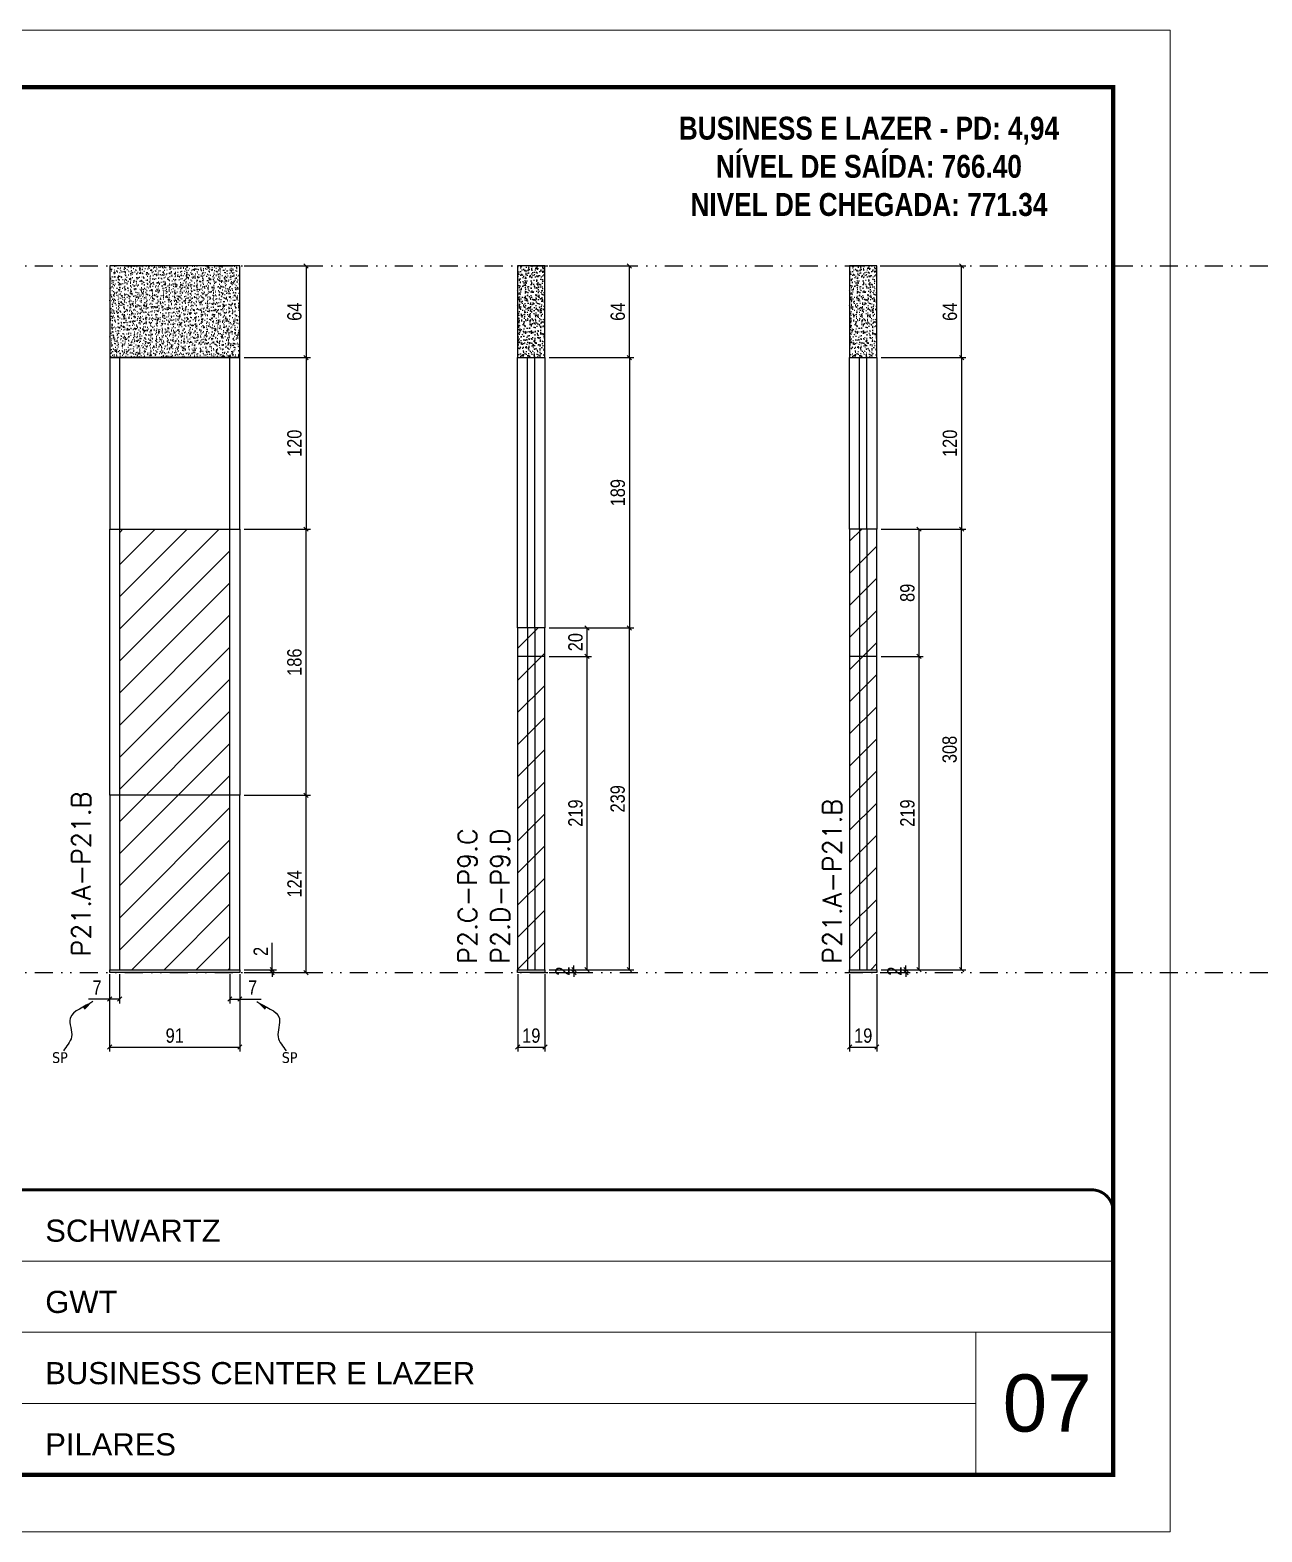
# Model space of a CAD drawing. Extents: x 13379 to 23315, y 867 to 16997.
# Drawn here: x 18258 to 19119, y 14650 to 15700 of the extents above; entities that cross this region are included whole.
import ezdxf

# ---------------------------------------------------------------- set-up
doc = ezdxf.new("R2010")
doc.units = 0
for name, pattern in [('CONTINUO', [0]), ('DASHED', [0.75, 0.5, -0.25]), ('DIVIDE2', [0.625, 0.25, -0.125, 0, -0.125, 0, -0.125]), ('HIDDEN', [0.375, 0.25, -0.125])]:
    doc.linetypes.add(name, pattern=pattern)
for name, color, linetype, lineweight in [('CARIMBO', 255, 'Continuous', 9), ('Folhas', 255, 'Continuous', 9), ('Hachura', 251, 'Continuous', 9), ('SARRAFO DE PRESSAO', 251, 'DASHED', 9), ('Texto Seção', 7, 'Continuous', 15)]:
    doc.layers.add(name, color=color, linetype=linetype, lineweight=lineweight)
for name, color, linetype in [('COTA', 241, 'Continuous'), ('NOMENCLATURA', 7, 'Continuous'), ('Nível', 160, 'Continuous'), ('Painéis', 200, 'Continuous'), ('SARR_2.2x7', 40, 'Continuous'), ('Sarrafo de Pressão', 42, 'HIDDEN'), ('texto', 7, 'Continuous')]:
    doc.layers.add(name, color=color, linetype=linetype)
doc.styles.add('ARIAL', font='arial.ttf')
doc.styles.add('COTA TECNICA', font='techl___.ttf', dxfattribs={"height": 10})
doc.styles.add('COTA TECNICA-50', font='techl___.ttf', dxfattribs={"height": 10})
doc.styles.add('REGUA-120', font='ROMANS.shx', dxfattribs={"height": 15})
doc.styles.add('ROMANC', font='techb___.ttf', dxfattribs={"height": 2.5})
doc.styles.get("Standard").update_dxf_attribs({"font": 'arial.ttf'})
doc.styles.add('Tecnologia', font='')
doc.styles.get('Tecnologia').set_extended_font_data('Forgotten Futurist')
doc.dimstyles.new('COTA PAINEL-50', dxfattribs={"dimtxt": 10, "dimasz": 3, "dimexe": 3, "dimexo": 3, "dimgap": 3, "dimtad": 1, "dimdec": 1, "dimzin": 12, "dimdsep": 46, "dimtxsty": 'COTA TECNICA-50', "dimblk1": 'OBLIQUE', "dimblk2": 'OBLIQUE', "dimsah": 1, "dimcen": 0.9, "dimclrd": 4, "dimclre": 4, "dimclrt": 240, "dimadec": 1, "dimazin": 3, "dimtfac": 1, "dimtdec": 1, "dimtmove": 0, "dimatfit": 3, "dimfxl": 1, "dimtolj": 1, "dimtzin": 12, "dimarcsym": 0})
doc.dimstyles.new('PAINEL', dxfattribs={"dimtxt": 10, "dimasz": 3, "dimexe": 3, "dimexo": 3, "dimgap": 3, "dimtad": 1, "dimdec": 1, "dimzin": 12, "dimdsep": 46, "dimtxsty": 'COTA TECNICA', "dimblk1": 'OBLIQUE', "dimblk2": 'OBLIQUE', "dimsah": 1, "dimcen": 0.9, "dimclrd": 4, "dimclre": 4, "dimclrt": 240, "dimadec": 1, "dimazin": 3, "dimtfac": 1, "dimtdec": 1, "dimtmove": 0, "dimatfit": 3, "dimfxl": 1, "dimtolj": 1, "dimtzin": 12, "dimarcsym": 0})
doc.dimstyles.get("Standard").update_dxf_attribs({"dimtxt": 0.18, "dimasz": 0.18, "dimexe": 0.18, "dimexo": 0.0625, "dimgap": 0.09, "dimtad": 0, "dimtih": 1, "dimtoh": 1, "dimdec": 4, "dimzin": 0, "dimdsep": 46, "dimtxsty": 'Standard', "dimcen": 0.09, "dimadec": 0, "dimazin": 0, "dimtfac": 1, "dimtdec": 4, "dimtofl": 0, "dimtmove": 0, "dimatfit": 3, "dimfxl": 1, "dimtolj": 1, "dimtzin": 0, "dimarcsym": 0})
pattern_1 = [(45, (-114584.697, -18391.685), (-11.2253202, 11.2253202), [])]

# ---------------------------------------------------------------- blocks, each defined once
blk = doc.blocks.new('9999999999')
at = {"color": 30, "linetype": 'CONTINUO'}
for p, q in [((98564.6, 34230.2), (98564.6, 34429.4)), ((98564.6, 34379.6), (99584, 34379.6)), ((98564.6, 34329.8), (99488, 34329.8)), ((99584, 34329.8), (99488, 34329.8)), ((99488, 34329.8), (99488, 34230.2)), ((98564.6, 34280), (99488, 34280))]:
    blk.add_line(p, q, dxfattribs=at)
at = {"color": 30, "linetype": 'CONTINUO', "const_width": 2}
blk.add_lwpolyline([(99584, 34230.2), (99584, 34414.4, 0.414214), (99569, 34429.4), (98229, 34429.4, 0.414214), (98214, 34414.4), (98214, 34245.2, 0.414214), (98229, 34230.2), (99584, 34230.2)], format="xyb", dxfattribs=at)
at = {"layer": 'Folhas'}
blk.add_lwpolyline([(98139, 34190.2), (99624, 34190.2), (99624, 35240.2), (98139, 35240.2)], close=True, dxfattribs=at)
at = {"layer": 'Folhas', "color": 30, "const_width": 3}
blk.add_lwpolyline([(98214, 34230.2), (99584, 34230.2), (99584, 35200.2), (98214, 35200.2)], close=True, dxfattribs=at)
at = {"color": 7, "linetype": 'Continuous', "ltscale": 5, "style": 'ARIAL'}
for s, height, p in [('SCHWARTZ', 15.48, (98837.7, 34393.1)), ('GWT', 15.48, (98837.7, 34343.3)), ('BUSINESS CENTER E LAZER', 15.483, (98837.7, 34293.5)), ('NOVA SISTEMAS CONSTRUTIVOS', 11.059, (98263.2, 34267.2)), ('PILARES', 15.48, (98837.7, 34243.7))]:
    blk.add_text(s, height=height, dxfattribs=at).set_placement(p)
at = {"layer": 'Folhas', "color": 7, "style": 'Tecnologia', "width": 1.5}
for s, p in [('CLIENTE:', (98573.7, 34397.2)), ('OBRA:', (98573.7, 34347.3)), ('PAVIMENTO:', (98573.7, 34297.5)), ('PROJETO:', (98573.7, 34247.7))]:
    blk.add_text(s, height=14, dxfattribs=at).set_placement(p)
blk = doc.blocks.new('_Oblique')
at = {"color": 0, "linetype": 'ByBlock', "lineweight": -2}
blk.add_line((-0.5, -0.5), (0.5, 0.5), dxfattribs=at)
blk = doc.blocks.new('*D68')
at = {"layer": 'COTA', "color": 4, "lineweight": -2, "transparency": 16777216}
for p, q in [((18598.4, 15040), (18598.4, 14985.9)), ((18617.4, 15040), (18617.4, 14985.9)), ((18598.4, 14988.9), (18617.4, 14988.9))]:
    blk.add_line(p, q, dxfattribs=at)
at = {"layer": 'Defpoints', "color": 0, "transparency": 16777216}
for p in [(18598.4, 15043), (18617.4, 15043), (18617.4, 14988.9)]:
    blk.add_point(p, dxfattribs=at)
at = {"layer": 'COTA', "color": 4, "lineweight": -2, "transparency": 16777216, "xscale": 3, "yscale": 3, "zscale": 3, "rotation": 180}
blk.add_blockref('_Oblique', (18598.4, 14988.9), dxfattribs=at)
at = {"layer": 'COTA', "color": 4, "lineweight": -2, "transparency": 16777216, "xscale": 3, "yscale": 3, "zscale": 3}
blk.add_blockref('_Oblique', (18617.4, 14988.9), dxfattribs=at)
at = {"layer": 'COTA', "color": 240, "transparency": 16777216, "insert": (18607.9, 14996.9), "char_height": 10, "attachment_point": 5, "style": 'COTA TECNICA'}
blk.add_mtext('\\A1;19', dxfattribs=at)
blk = doc.blocks.new('*D69')
at = {"layer": 'COTA', "color": 4, "lineweight": -2, "transparency": 16777216}
for p, q in [((18620.4, 15262), (18649.9, 15262)), ((18646.9, 15043), (18646.9, 15262)), ((18620.4, 15043), (18649.9, 15043))]:
    blk.add_line(p, q, dxfattribs=at)
at = {"layer": 'Defpoints', "color": 0, "transparency": 16777216}
for p in [(18617.4, 15262), (18646.9, 15262), (18617.4, 15043)]:
    blk.add_point(p, dxfattribs=at)
at = {"layer": 'COTA', "color": 4, "lineweight": -2, "transparency": 16777216, "xscale": 3, "yscale": 3, "zscale": 3}
for p, rotation in [((18646.9, 15262), 90), ((18646.9, 15043), 270)]:
    blk.add_blockref('_Oblique', p, dxfattribs=dict(at, rotation=rotation))
at = {"layer": 'COTA', "color": 240, "transparency": 16777216, "insert": (18638.8, 15152.5), "char_height": 10, "attachment_point": 5, "rotation": 90, "style": 'COTA TECNICA'}
blk.add_mtext('\\A1;219', dxfattribs=at)
blk = doc.blocks.new('*D70')
at = {"layer": 'COTA', "color": 4, "lineweight": -2, "transparency": 16777216}
for p, q in [((18620.4, 15282), (18649.9, 15282)), ((18646.9, 15262), (18646.9, 15282)), ((18620.4, 15262), (18649.9, 15262))]:
    blk.add_line(p, q, dxfattribs=at)
at = {"layer": 'Defpoints', "color": 0, "transparency": 16777216}
for p in [(18617.4, 15282), (18646.9, 15282), (18617.4, 15262)]:
    blk.add_point(p, dxfattribs=at)
at = {"layer": 'COTA', "color": 4, "lineweight": -2, "transparency": 16777216, "xscale": 3, "yscale": 3, "zscale": 3}
for p, rotation in [((18646.9, 15282), 90), ((18646.9, 15262), 270)]:
    blk.add_blockref('_Oblique', p, dxfattribs=dict(at, rotation=rotation))
at = {"layer": 'COTA', "color": 240, "transparency": 16777216, "insert": (18638.8, 15272), "char_height": 10, "attachment_point": 5, "rotation": 90, "style": 'COTA TECNICA'}
blk.add_mtext('\\A1;20', dxfattribs=at)
blk = doc.blocks.new('*D71')
at = {"layer": 'COTA', "color": 4, "lineweight": -2, "transparency": 16777216}
for p, q in [((18620.4, 15282), (18679.5, 15282)), ((18676.5, 15043), (18676.5, 15282)), ((18620.4, 15043), (18679.5, 15043))]:
    blk.add_line(p, q, dxfattribs=at)
at = {"layer": 'Defpoints', "color": 0, "transparency": 16777216}
for p in [(18617.4, 15282), (18676.5, 15282), (18617.4, 15043)]:
    blk.add_point(p, dxfattribs=at)
at = {"layer": 'COTA', "color": 4, "lineweight": -2, "transparency": 16777216, "xscale": 3, "yscale": 3, "zscale": 3}
for p, rotation in [((18676.5, 15282), 90), ((18676.5, 15043), 270)]:
    blk.add_blockref('_Oblique', p, dxfattribs=dict(at, rotation=rotation))
at = {"layer": 'COTA', "color": 240, "transparency": 16777216, "insert": (18668.3, 15162.5), "char_height": 10, "attachment_point": 5, "rotation": 90, "style": 'COTA TECNICA'}
blk.add_mtext('\\A1;239', dxfattribs=at)
blk = doc.blocks.new('*D72')
at = {"layer": 'COTA', "color": 4, "lineweight": -2, "transparency": 16777216}
for p, q in [((18620.4, 15043), (18640.7, 15043)), ((18620.4, 15041), (18640.7, 15041)), ((18637.7, 15043), (18637.7, 15046)), ((18637.7, 15041), (18637.7, 15043)), ((18637.7, 15041), (18637.7, 15038))]:
    blk.add_line(p, q, dxfattribs=at)
at = {"layer": 'Defpoints', "color": 0, "transparency": 16777216}
for p in [(18617.4, 15043), (18617.4, 15041), (18637.7, 15043)]:
    blk.add_point(p, dxfattribs=at)
at = {"layer": 'COTA', "color": 4, "lineweight": -2, "transparency": 16777216, "xscale": 3, "yscale": 3, "zscale": 3}
for p, rotation in [((18637.7, 15043), 270), ((18637.7, 15041), 90)]:
    blk.add_blockref('_Oblique', p, dxfattribs=dict(at, rotation=rotation))
at = {"layer": 'COTA', "color": 240, "transparency": 16777216, "insert": (18629.7, 15042), "char_height": 10, "attachment_point": 5, "rotation": 90, "style": 'COTA TECNICA-50'}
blk.add_mtext('\\A1;2', dxfattribs=at)
blk = doc.blocks.new('*D73')
at = {"layer": 'COTA', "color": 4, "lineweight": -2, "transparency": 16777216}
for p, q in [((18313.2, 15040), (18313.2, 14985.9)), ((18404.2, 15040), (18404.2, 14985.9)), ((18313.2, 14988.9), (18404.2, 14988.9))]:
    blk.add_line(p, q, dxfattribs=at)
at = {"layer": 'Defpoints', "color": 0, "transparency": 16777216}
for p in [(18313.2, 15043), (18404.2, 15043), (18404.2, 14988.9)]:
    blk.add_point(p, dxfattribs=at)
at = {"layer": 'COTA', "color": 4, "lineweight": -2, "transparency": 16777216, "xscale": 3, "yscale": 3, "zscale": 3, "rotation": 180}
blk.add_blockref('_Oblique', (18313.2, 14988.9), dxfattribs=at)
at = {"layer": 'COTA', "color": 4, "lineweight": -2, "transparency": 16777216, "xscale": 3, "yscale": 3, "zscale": 3}
blk.add_blockref('_Oblique', (18404.2, 14988.9), dxfattribs=at)
at = {"layer": 'COTA', "color": 240, "transparency": 16777216, "insert": (18358.7, 14996.9), "char_height": 10, "attachment_point": 5, "style": 'COTA TECNICA'}
blk.add_mtext('\\A1;91', dxfattribs=at)
blk = doc.blocks.new('*D74')
at = {"layer": 'COTA', "color": 4, "lineweight": -2, "transparency": 16777216}
for p, q in [((18407.2, 15165), (18453.5, 15165)), ((18450.5, 15041), (18450.5, 15165)), ((18407.2, 15041), (18453.5, 15041))]:
    blk.add_line(p, q, dxfattribs=at)
at = {"layer": 'Defpoints', "color": 0, "transparency": 16777216}
for p in [(18404.2, 15165), (18450.5, 15165), (18404.2, 15041)]:
    blk.add_point(p, dxfattribs=at)
at = {"layer": 'COTA', "color": 4, "lineweight": -2, "transparency": 16777216, "xscale": 3, "yscale": 3, "zscale": 3}
for p, rotation in [((18450.5, 15165), 90), ((18450.5, 15041), 270)]:
    blk.add_blockref('_Oblique', p, dxfattribs=dict(at, rotation=rotation))
at = {"layer": 'COTA', "color": 240, "transparency": 16777216, "insert": (18442.4, 15103), "char_height": 10, "attachment_point": 5, "rotation": 90, "style": 'COTA TECNICA-50'}
blk.add_mtext('\\A1;124', dxfattribs=at)
blk = doc.blocks.new('*D75')
at = {"layer": 'COTA', "color": 4, "lineweight": -2, "transparency": 16777216}
for p, q in [((18426.8, 15043), (18426.8, 15061.8)), ((18407.2, 15043), (18429.8, 15043)), ((18407.2, 15041), (18429.8, 15041)), ((18426.8, 15041), (18426.8, 15043)), ((18426.8, 15041), (18426.8, 15038))]:
    blk.add_line(p, q, dxfattribs=at)
at = {"layer": 'Defpoints', "color": 0, "transparency": 16777216}
for p in [(18404.2, 15043), (18404.2, 15041), (18426.8, 15041)]:
    blk.add_point(p, dxfattribs=at)
at = {"layer": 'COTA', "color": 4, "lineweight": -2, "transparency": 16777216, "xscale": 3, "yscale": 3, "zscale": 3}
for p, rotation in [((18426.8, 15043), 270), ((18426.8, 15041), 90)]:
    blk.add_blockref('_Oblique', p, dxfattribs=dict(at, rotation=rotation))
at = {"layer": 'COTA', "color": 240, "transparency": 16777216, "insert": (18418.8, 15055.8), "char_height": 10, "attachment_point": 5, "rotation": 90, "style": 'COTA TECNICA-50'}
blk.add_mtext('\\A1;2', dxfattribs=at)
blk = doc.blocks.new('*D127')
at = {"layer": 'COTA', "color": 4, "linetype": 'ByBlock', "lineweight": -2, "transparency": 16777216}
for p, q in [((18407.2, 15351), (18453.5, 15351)), ((18450.5, 15165), (18450.5, 15351)), ((18407.2, 15165), (18453.5, 15165))]:
    blk.add_line(p, q, dxfattribs=at)
at = {"layer": 'Defpoints', "color": 0, "linetype": 'ByBlock', "transparency": 16777216}
for p in [(18404.2, 15351), (18450.5, 15351), (18404.2, 15165)]:
    blk.add_point(p, dxfattribs=at)
at = {"layer": 'COTA', "color": 4, "linetype": 'ByBlock', "lineweight": -2, "transparency": 16777216, "xscale": 3, "yscale": 3, "zscale": 3}
for p, rotation in [((18450.5, 15351), 90), ((18450.5, 15165), 270)]:
    blk.add_blockref('_Oblique', p, dxfattribs=dict(at, rotation=rotation))
at = {"layer": 'COTA', "color": 240, "linetype": 'ByBlock', "transparency": 16777216, "insert": (18442.4, 15258), "char_height": 10, "attachment_point": 5, "rotation": 90, "style": 'COTA TECNICA'}
blk.add_mtext('\\A1;186', dxfattribs=at)
blk = doc.blocks.new('*D76')
at = {"layer": 'COTA', "color": 4, "lineweight": -2, "transparency": 16777216}
for p, q in [((18313.2, 15038), (18313.2, 15019.5)), ((18320.2, 15040), (18320.2, 15019.5)), ((18313.2, 15022.5), (18298.5, 15022.5)), ((18320.2, 15022.5), (18313.2, 15022.5))]:
    blk.add_line(p, q, dxfattribs=at)
at = {"layer": 'Defpoints', "color": 0, "transparency": 16777216}
for p in [(18313.2, 15041), (18320.2, 15043), (18313.2, 15022.5)]:
    blk.add_point(p, dxfattribs=at)
at = {"layer": 'COTA', "color": 4, "lineweight": -2, "transparency": 16777216, "xscale": 3, "yscale": 3, "zscale": 3, "rotation": 180}
blk.add_blockref('_Oblique', (18313.2, 15022.5), dxfattribs=at)
at = {"layer": 'COTA', "color": 4, "lineweight": -2, "transparency": 16777216, "xscale": 3, "yscale": 3, "zscale": 3}
blk.add_blockref('_Oblique', (18320.2, 15022.5), dxfattribs=at)
at = {"layer": 'COTA', "color": 240, "transparency": 16777216, "insert": (18304.4, 15030.6), "char_height": 10, "attachment_point": 5, "style": 'COTA TECNICA-50'}
blk.add_mtext('\\A1;7', dxfattribs=at)
blk = doc.blocks.new('*D77')
at = {"layer": 'COTA', "color": 4, "lineweight": -2, "transparency": 16777216}
for p, q in [((18397.2, 15040), (18397.2, 15019.5)), ((18404.2, 15038), (18404.2, 15019.5)), ((18397.2, 15022.5), (18404.2, 15022.5)), ((18404.2, 15022.5), (18419, 15022.5))]:
    blk.add_line(p, q, dxfattribs=at)
at = {"layer": 'Defpoints', "color": 0, "transparency": 16777216}
for p in [(18397.2, 15043), (18404.2, 15041), (18404.2, 15022.5)]:
    blk.add_point(p, dxfattribs=at)
at = {"layer": 'COTA', "color": 4, "lineweight": -2, "transparency": 16777216, "xscale": 3, "yscale": 3, "zscale": 3, "rotation": 180}
blk.add_blockref('_Oblique', (18397.2, 15022.5), dxfattribs=at)
at = {"layer": 'COTA', "color": 4, "lineweight": -2, "transparency": 16777216, "xscale": 3, "yscale": 3, "zscale": 3}
blk.add_blockref('_Oblique', (18404.2, 15022.5), dxfattribs=at)
at = {"layer": 'COTA', "color": 240, "transparency": 16777216, "insert": (18413.1, 15030.6), "char_height": 10, "attachment_point": 5, "style": 'COTA TECNICA-50'}
blk.add_mtext('\\A1;7', dxfattribs=at)
blk = doc.blocks.new('*D78')
at = {"layer": 'COTA', "color": 4, "lineweight": -2, "transparency": 16777216}
for p, q in [((18852.4, 15535), (18911.6, 15535)), ((18908.6, 15471), (18908.6, 15535)), ((18852.4, 15471), (18911.6, 15471))]:
    blk.add_line(p, q, dxfattribs=at)
at = {"layer": 'Defpoints', "color": 0, "transparency": 16777216}
for p in [(18849.4, 15535), (18908.6, 15535), (18849.4, 15471)]:
    blk.add_point(p, dxfattribs=at)
at = {"layer": 'COTA', "color": 4, "lineweight": -2, "transparency": 16777216, "xscale": 3, "yscale": 3, "zscale": 3}
for p, rotation in [((18908.6, 15535), 90), ((18908.6, 15471), 270)]:
    blk.add_blockref('_Oblique', p, dxfattribs=dict(at, rotation=rotation))
at = {"layer": 'COTA', "color": 240, "transparency": 16777216, "insert": (18900.5, 15503), "char_height": 10, "attachment_point": 5, "rotation": 90, "style": 'COTA TECNICA'}
blk.add_mtext('\\A1;64', dxfattribs=at)
blk = doc.blocks.new('*D79')
at = {"layer": 'COTA', "color": 4, "lineweight": -2, "transparency": 16777216}
for p, q in [((18830.4, 15040), (18830.4, 14985.9)), ((18849.4, 15040), (18849.4, 14985.9)), ((18830.4, 14988.9), (18849.4, 14988.9))]:
    blk.add_line(p, q, dxfattribs=at)
at = {"layer": 'Defpoints', "color": 0, "transparency": 16777216}
for p in [(18830.4, 15043), (18849.4, 15043), (18849.4, 14988.9)]:
    blk.add_point(p, dxfattribs=at)
at = {"layer": 'COTA', "color": 4, "lineweight": -2, "transparency": 16777216, "xscale": 3, "yscale": 3, "zscale": 3, "rotation": 180}
blk.add_blockref('_Oblique', (18830.4, 14988.9), dxfattribs=at)
at = {"layer": 'COTA', "color": 4, "lineweight": -2, "transparency": 16777216, "xscale": 3, "yscale": 3, "zscale": 3}
blk.add_blockref('_Oblique', (18849.4, 14988.9), dxfattribs=at)
at = {"layer": 'COTA', "color": 240, "transparency": 16777216, "insert": (18839.9, 14996.9), "char_height": 10, "attachment_point": 5, "style": 'COTA TECNICA'}
blk.add_mtext('\\A1;19', dxfattribs=at)
blk = doc.blocks.new('*D80')
at = {"layer": 'COTA', "color": 4, "lineweight": -2, "transparency": 16777216}
for p, q in [((18852.4, 15262), (18881.9, 15262)), ((18878.9, 15043), (18878.9, 15262)), ((18852.4, 15043), (18881.9, 15043))]:
    blk.add_line(p, q, dxfattribs=at)
at = {"layer": 'Defpoints', "color": 0, "transparency": 16777216}
for p in [(18849.4, 15262), (18878.9, 15262), (18849.4, 15043)]:
    blk.add_point(p, dxfattribs=at)
at = {"layer": 'COTA', "color": 4, "lineweight": -2, "transparency": 16777216, "xscale": 3, "yscale": 3, "zscale": 3}
for p, rotation in [((18878.9, 15262), 90), ((18878.9, 15043), 270)]:
    blk.add_blockref('_Oblique', p, dxfattribs=dict(at, rotation=rotation))
at = {"layer": 'COTA', "color": 240, "transparency": 16777216, "insert": (18870.8, 15152.5), "char_height": 10, "attachment_point": 5, "rotation": 90, "style": 'COTA TECNICA'}
blk.add_mtext('\\A1;219', dxfattribs=at)
blk = doc.blocks.new('*D81')
at = {"layer": 'COTA', "color": 4, "lineweight": -2, "transparency": 16777216}
for p, q in [((18852.4, 15351), (18881.9, 15351)), ((18878.9, 15262), (18878.9, 15351)), ((18852.4, 15262), (18881.9, 15262))]:
    blk.add_line(p, q, dxfattribs=at)
at = {"layer": 'Defpoints', "color": 0, "transparency": 16777216}
for p in [(18849.4, 15351), (18878.9, 15351), (18849.4, 15262)]:
    blk.add_point(p, dxfattribs=at)
at = {"layer": 'COTA', "color": 4, "lineweight": -2, "transparency": 16777216, "xscale": 3, "yscale": 3, "zscale": 3}
for p, rotation in [((18878.9, 15351), 90), ((18878.9, 15262), 270)]:
    blk.add_blockref('_Oblique', p, dxfattribs=dict(at, rotation=rotation))
at = {"layer": 'COTA', "color": 240, "transparency": 16777216, "insert": (18870.8, 15306.5), "char_height": 10, "attachment_point": 5, "rotation": 90, "style": 'COTA TECNICA'}
blk.add_mtext('\\A1;89', dxfattribs=at)
blk = doc.blocks.new('*D82')
at = {"layer": 'COTA', "color": 4, "lineweight": -2, "transparency": 16777216}
for p, q in [((18852.4, 15351), (18911.6, 15351)), ((18908.6, 15043), (18908.6, 15351)), ((18852.4, 15043), (18911.6, 15043))]:
    blk.add_line(p, q, dxfattribs=at)
at = {"layer": 'Defpoints', "color": 0, "transparency": 16777216}
for p in [(18849.4, 15351), (18908.6, 15351), (18849.4, 15043)]:
    blk.add_point(p, dxfattribs=at)
at = {"layer": 'COTA', "color": 4, "lineweight": -2, "transparency": 16777216, "xscale": 3, "yscale": 3, "zscale": 3}
for p, rotation in [((18908.6, 15351), 90), ((18908.6, 15043), 270)]:
    blk.add_blockref('_Oblique', p, dxfattribs=dict(at, rotation=rotation))
at = {"layer": 'COTA', "color": 240, "transparency": 16777216, "insert": (18900.3, 15197), "char_height": 10, "attachment_point": 5, "rotation": 90, "style": 'COTA TECNICA'}
blk.add_mtext('\\A1;308', dxfattribs=at)
blk = doc.blocks.new('*D83')
at = {"layer": 'COTA', "color": 4, "lineweight": -2, "transparency": 16777216}
for p, q in [((18852.4, 15043), (18872.7, 15043)), ((18852.4, 15041), (18872.7, 15041)), ((18869.7, 15043), (18869.7, 15046)), ((18869.7, 15041), (18869.7, 15043)), ((18869.7, 15041), (18869.7, 15038))]:
    blk.add_line(p, q, dxfattribs=at)
at = {"layer": 'Defpoints', "color": 0, "transparency": 16777216}
for p in [(18849.4, 15043), (18849.4, 15041), (18869.7, 15043)]:
    blk.add_point(p, dxfattribs=at)
at = {"layer": 'COTA', "color": 4, "lineweight": -2, "transparency": 16777216, "xscale": 3, "yscale": 3, "zscale": 3}
for p, rotation in [((18869.7, 15043), 270), ((18869.7, 15041), 90)]:
    blk.add_blockref('_Oblique', p, dxfattribs=dict(at, rotation=rotation))
at = {"layer": 'COTA', "color": 240, "transparency": 16777216, "insert": (18861.7, 15042), "char_height": 10, "attachment_point": 5, "rotation": 90, "style": 'COTA TECNICA-50'}
blk.add_mtext('\\A1;2', dxfattribs=at)
blk = doc.blocks.new('*D128')
at = {"layer": 'COTA', "color": 4, "linetype": 'ByBlock', "lineweight": -2, "transparency": 16777216}
for p, q in [((18407.2, 15471), (18453.5, 15471)), ((18450.5, 15471), (18450.5, 15351)), ((18407.2, 15351), (18453.5, 15351))]:
    blk.add_line(p, q, dxfattribs=at)
at = {"layer": 'Defpoints', "color": 0, "linetype": 'ByBlock', "transparency": 16777216}
for p in [(18404.2, 15471), (18404.2, 15351), (18450.5, 15351)]:
    blk.add_point(p, dxfattribs=at)
at = {"layer": 'COTA', "color": 4, "linetype": 'ByBlock', "lineweight": -2, "transparency": 16777216, "xscale": 3, "yscale": 3, "zscale": 3}
for p, rotation in [((18450.5, 15471), 90), ((18450.5, 15351), 270)]:
    blk.add_blockref('_Oblique', p, dxfattribs=dict(at, rotation=rotation))
at = {"layer": 'COTA', "color": 240, "linetype": 'ByBlock', "transparency": 16777216, "insert": (18442.4, 15411), "char_height": 10, "attachment_point": 5, "rotation": 90, "style": 'COTA TECNICA'}
blk.add_mtext('\\A1;120', dxfattribs=at)
blk = doc.blocks.new('*D129')
at = {"layer": 'COTA', "color": 4, "linetype": 'ByBlock', "lineweight": -2, "transparency": 16777216}
for p, q in [((18407.2, 15535), (18453.5, 15535)), ((18450.5, 15535), (18450.5, 15471)), ((18407.2, 15471), (18453.5, 15471))]:
    blk.add_line(p, q, dxfattribs=at)
at = {"layer": 'Defpoints', "color": 0, "linetype": 'ByBlock', "transparency": 16777216}
for p in [(18404.2, 15535), (18404.2, 15471), (18450.5, 15471)]:
    blk.add_point(p, dxfattribs=at)
at = {"layer": 'COTA', "color": 4, "linetype": 'ByBlock', "lineweight": -2, "transparency": 16777216, "xscale": 3, "yscale": 3, "zscale": 3}
for p, rotation in [((18450.5, 15535), 90), ((18450.5, 15471), 270)]:
    blk.add_blockref('_Oblique', p, dxfattribs=dict(at, rotation=rotation))
at = {"layer": 'COTA', "color": 240, "linetype": 'ByBlock', "transparency": 16777216, "insert": (18442.4, 15503), "char_height": 10, "attachment_point": 5, "rotation": 90, "style": 'COTA TECNICA'}
blk.add_mtext('\\A1;64', dxfattribs=at)
blk = doc.blocks.new('*D130')
at = {"layer": 'COTA', "color": 4, "linetype": 'ByBlock', "lineweight": -2, "transparency": 16777216}
for p, q in [((18852.4, 15471), (18911.6, 15471)), ((18908.6, 15471), (18908.6, 15351)), ((18852.4, 15351), (18911.6, 15351))]:
    blk.add_line(p, q, dxfattribs=at)
at = {"layer": 'Defpoints', "color": 0, "linetype": 'ByBlock', "transparency": 16777216}
for p in [(18849.4, 15471), (18849.4, 15351), (18908.6, 15351)]:
    blk.add_point(p, dxfattribs=at)
at = {"layer": 'COTA', "color": 4, "linetype": 'ByBlock', "lineweight": -2, "transparency": 16777216, "xscale": 3, "yscale": 3, "zscale": 3}
for p, rotation in [((18908.6, 15471), 90), ((18908.6, 15351), 270)]:
    blk.add_blockref('_Oblique', p, dxfattribs=dict(at, rotation=rotation))
at = {"layer": 'COTA', "color": 240, "linetype": 'ByBlock', "transparency": 16777216, "insert": (18900.5, 15411), "char_height": 10, "attachment_point": 5, "rotation": 90, "style": 'COTA TECNICA'}
blk.add_mtext('\\A1;120', dxfattribs=at)
blk = doc.blocks.new('*D85')
at = {"layer": 'COTA', "color": 4, "lineweight": -2, "transparency": 16777216}
for p, q in [((18620.4, 15535), (18679.5, 15535)), ((18676.5, 15471), (18676.5, 15535)), ((18620.4, 15471), (18679.5, 15471))]:
    blk.add_line(p, q, dxfattribs=at)
at = {"layer": 'Defpoints', "color": 0, "transparency": 16777216}
for p in [(18617.4, 15535), (18676.5, 15535), (18617.4, 15471)]:
    blk.add_point(p, dxfattribs=at)
at = {"layer": 'COTA', "color": 4, "lineweight": -2, "transparency": 16777216, "xscale": 3, "yscale": 3, "zscale": 3}
for p, rotation in [((18676.5, 15535), 90), ((18676.5, 15471), 270)]:
    blk.add_blockref('_Oblique', p, dxfattribs=dict(at, rotation=rotation))
at = {"layer": 'COTA', "color": 240, "transparency": 16777216, "insert": (18668.4, 15503), "char_height": 10, "attachment_point": 5, "rotation": 90, "style": 'COTA TECNICA'}
blk.add_mtext('\\A1;64', dxfattribs=at)
blk = doc.blocks.new('*D132')
at = {"layer": 'COTA', "color": 4, "linetype": 'ByBlock', "lineweight": -2, "transparency": 16777216}
for p, q in [((18620.4, 15471), (18679.5, 15471)), ((18676.5, 15471), (18676.5, 15282)), ((18620.4, 15282), (18679.5, 15282))]:
    blk.add_line(p, q, dxfattribs=at)
at = {"layer": 'Defpoints', "color": 0, "linetype": 'ByBlock', "transparency": 16777216}
for p in [(18617.4, 15471), (18617.4, 15282), (18676.5, 15282)]:
    blk.add_point(p, dxfattribs=at)
at = {"layer": 'COTA', "color": 4, "linetype": 'ByBlock', "lineweight": -2, "transparency": 16777216, "xscale": 3, "yscale": 3, "zscale": 3}
for p, rotation in [((18676.5, 15471), 90), ((18676.5, 15282), 270)]:
    blk.add_blockref('_Oblique', p, dxfattribs=dict(at, rotation=rotation))
at = {"layer": 'COTA', "color": 240, "linetype": 'ByBlock', "transparency": 16777216, "insert": (18668.4, 15376.5), "char_height": 10, "attachment_point": 5, "rotation": 90, "style": 'COTA TECNICA'}
blk.add_mtext('\\A1;189', dxfattribs=at)

msp = doc.modelspace()

# ---------------------------------------------------------------- hatches: boundary and pattern name
at = {"layer": 'COTA', "linetype": 'ByBlock'}
h = msp.add_hatch(dxfattribs=at)
h.set_pattern_fill('AR-CONC', color=256, scale=0.03)
h.set_pattern_definition([(50, (-114829.057, -18288.6855), (5.46554007, -0.47817257), [0.5715, -6.2865]), (355, (-114829.057, -18288.6855), (-1.05730264, 5.73170536), [0.4572, -5.02921753]), (100.4514447, (-114828.6016, -18288.7253), (4.40823741, 5.25353256), [0.48570026, -5.34270734]), (46.1842, (-114829.057, -18287.1615), (8.13237123, -1.26126984), [0.85725, -9.42975]), (96.6355576, (-114828.379, -18287.2666), (7.122124, 7.42278374), [0.7285507, -8.01406824]), (351.184151, (-114829.057, -18287.1615), (7.122124, 7.42278374), [0.685799, -7.54379196]), (21, (-114828.295, -18287.5425), (4.54843174, -3.06795595), [0.5715, -6.2865]), (326, (-114828.295, -18287.5425), (1.85406085, 5.52563898), [0.4572, -5.0292]), (71.451445, (-114827.916, -18287.798), (6.40249258, 2.45768307), [0.48570026, -5.34269813]), (37.5, (-114829.057, -18288.6855), (0.092658098, 2.536651166), [0, -4.96824, 0, -5.1054, 0, -5.04825]), (7.5, (-114829.057, -18288.6855), (2.004589875, 3.005417245), [0, -2.91084, 0, -4.85394, 0, -1.92405]), (327.5, (-114830.7563, -18288.6855), (4.067717855, -0.17186232), [0, -1.905, 0, -5.9436, 0, -7.8867]), (317.5, (-114831.5183, -18288.6855), (4.44387544, 0.76279473), [0, -2.4765, 0, -3.94716, 0, -5.6007])])
h.paths.add_polyline_path([(18404.24, 15535.03), (18313.24, 15535.03), (18313.24, 15471.03), (18404.24, 15471.03)])
h = msp.add_hatch(dxfattribs=at)
h.set_pattern_fill('AR-CONC', color=256, scale=0.03)
h.set_pattern_definition([(50, (-114597.769, -18241.6855), (5.46554007, -0.47817257), [0.5715, -6.2865]), (355, (-114597.769, -18241.6855), (-1.05730264, 5.73170536), [0.4572, -5.02921753]), (100.4514447, (-114597.3134, -18241.7253), (4.40823741, 5.25353256), [0.48570026, -5.34270734]), (46.1842, (-114597.769, -18240.1615), (8.13237123, -1.26126984), [0.85725, -9.42975]), (96.6355576, (-114597.091, -18240.2666), (7.122124, 7.42278374), [0.7285507, -8.01406824]), (351.184151, (-114597.769, -18240.1615), (7.122124, 7.42278374), [0.685799, -7.54379196]), (21, (-114597.007, -18240.5425), (4.54843174, -3.06795595), [0.5715, -6.2865]), (326, (-114597.007, -18240.5425), (1.85406085, 5.52563898), [0.4572, -5.0292]), (71.451445, (-114596.628, -18240.798), (6.40249258, 2.45768307), [0.48570026, -5.34269813]), (37.5, (-114597.769, -18241.6855), (0.092658098, 2.536651166), [0, -4.96824, 0, -5.1054, 0, -5.04825]), (7.5, (-114597.769, -18241.6855), (2.004589875, 3.005417245), [0, -2.91084, 0, -4.85394, 0, -1.92405]), (327.5, (-114599.4682, -18241.6855), (4.067717855, -0.17186232), [0, -1.905, 0, -5.9436, 0, -7.8867]), (317.5, (-114600.23, -18241.6855), (4.44387544, 0.76279473), [0, -2.4765, 0, -3.94716, 0, -5.6007])])
h.paths.add_polyline_path([(18617.36, 15535.03), (18598.36, 15535.03), (18598.36, 15471.03), (18617.36, 15471.03)])
h = msp.add_hatch(dxfattribs=at)
h.set_pattern_fill('AR-CONC', color=256, scale=0.03)
h.set_pattern_definition([(50, (-114365.7326, -18241.6855), (5.46554007, -0.47817257), [0.5715, -6.2865]), (355, (-114365.7326, -18241.6855), (-1.05730264, 5.73170536), [0.4572, -5.02921753]), (100.4514447, (-114365.277, -18241.7253), (4.40823741, 5.25353256), [0.48570026, -5.34270734]), (46.1842, (-114365.7326, -18240.1615), (8.13237123, -1.26126984), [0.85725, -9.42975]), (96.6355576, (-114365.055, -18240.2666), (7.122124, 7.42278374), [0.7285507, -8.01406824]), (351.184151, (-114365.7326, -18240.1615), (7.122124, 7.42278374), [0.685799, -7.54379196]), (21, (-114364.9706, -18240.5425), (4.54843174, -3.06795595), [0.5715, -6.2865]), (326, (-114364.9706, -18240.5425), (1.85406085, 5.52563898), [0.4572, -5.0292]), (71.451445, (-114364.5915, -18240.798), (6.40249258, 2.45768307), [0.48570026, -5.34269813]), (37.5, (-114365.7326, -18241.6855), (0.092658098, 2.536651166), [0, -4.96824, 0, -5.1054, 0, -5.04825]), (7.5, (-114365.7326, -18241.6855), (2.004589875, 3.005417245), [0, -2.91084, 0, -4.85394, 0, -1.92405]), (327.5, (-114367.4318, -18241.6855), (4.067717855, -0.17186232), [0, -1.905, 0, -5.9436, 0, -7.8867]), (317.5, (-114368.1938, -18241.6855), (4.44387544, 0.76279473), [0, -2.4765, 0, -3.94716, 0, -5.6007])])
h.paths.add_polyline_path([(18849.39, 15535.03), (18830.39, 15535.03), (18830.39, 15471.03), (18849.39, 15471.03)])
at = {"layer": 'Hachura', "linetype": 'ByBlock'}
h = msp.add_hatch(dxfattribs=at)
h.set_pattern_fill('ANSI31', color=256, scale=5)
h.set_pattern_definition(pattern_1)
h.paths.add_polyline_path([(18397.24, 15351.03), (18320.24, 15351.03), (18320.24, 15165.03), (18397.24, 15165.03)])
h.paths.add_polyline_path([(18320.24, 15043.03), (18397.24, 15043.03), (18397.24, 15165.03), (18320.24, 15165.03)])
h = msp.add_hatch(dxfattribs=at)
h.set_pattern_fill('ANSI31', color=256, scale=5)
h.set_pattern_definition(pattern_1)
h.paths.add_polyline_path([(18849.39, 15351.03), (18842.39, 15351.03), (18842.39, 15262.03), (18849.39, 15262.03)])
h.paths.add_polyline_path([(18849.39, 15262.03), (18842.39, 15262.03), (18842.39, 15043.03), (18849.39, 15043.03)])
h.paths.add_polyline_path([(18842.39, 15262.03), (18837.39, 15262.03), (18837.39, 15043.03), (18842.39, 15043.03)])
h.paths.add_polyline_path([(18842.39, 15351.03), (18837.39, 15351.03), (18837.39, 15262.03), (18842.39, 15262.03)])
h.paths.add_polyline_path([(18837.39, 15351.03), (18830.39, 15351.03), (18830.39, 15262.03), (18837.39, 15262.03)])
h.paths.add_polyline_path([(18837.39, 15262.03), (18830.39, 15262.03), (18830.39, 15043.03), (18837.39, 15043.03)])
h = msp.add_hatch(dxfattribs=at)
h.set_pattern_fill('ANSI31', color=256, scale=5)
h.set_pattern_definition(pattern_1)
h.paths.add_polyline_path([(18605.36, 15262.03), (18598.36, 15262.03), (18598.36, 15043.03), (18605.36, 15043.03)])
h.paths.add_polyline_path([(18605.36, 15282.03), (18598.36, 15282.03), (18598.36, 15262.03), (18605.36, 15262.03)])
h.paths.add_polyline_path([(18610.36, 15282.03), (18605.36, 15282.03), (18605.36, 15262.03), (18610.36, 15262.03)])
h.paths.add_polyline_path([(18610.36, 15262.03), (18605.36, 15262.03), (18605.36, 15043.03), (18610.36, 15043.03)])
h.paths.add_polyline_path([(18617.36, 15262.03), (18610.36, 15262.03), (18610.36, 15043.03), (18617.36, 15043.03)])
h.paths.add_polyline_path([(18617.36, 15282.03), (18610.36, 15282.03), (18610.36, 15262.03), (18617.36, 15262.03)])

# ---------------------------------------------------------------- linework, layer by layer
at = {"layer": 'COTA', "linetype": 'ByBlock'}
for points in [[(18313.24, 15471.03), (18404.24, 15471.03), (18404.24, 15535.03), (18313.24, 15535.03)], [(18598.36, 15471.03), (18617.36, 15471.03), (18617.36, 15535.03), (18598.36, 15535.03)], [(18830.39, 15471.03), (18849.39, 15471.03), (18849.39, 15535.03), (18830.39, 15535.03)]]:
    msp.add_lwpolyline(points, close=True, dxfattribs=at)
at = {"layer": 'Nível', "color": 4, "linetype": 'DIVIDE2', "ltscale": 50}
for p, q in [((16059.5, 15535.03), (21112.79, 15535.03)), ((16059.5, 15041.03), (21112.79, 15041.03))]:
    msp.add_line(p, q, dxfattribs=at)
at = {"layer": 'Painéis'}
for p, q in [((18617.36, 15262.03), (18598.36, 15262.03)), ((18849.39, 15262.03), (18830.39, 15262.03))]:
    msp.add_line(p, q, dxfattribs=at)
for points in [[(18313.24, 15351.03), (18404.24, 15351.03), (18404.24, 15471.03), (18313.24, 15471.03)], [(18598.36, 15471.03), (18617.36, 15471.03), (18617.36, 15282.03), (18598.36, 15282.03)], [(18830.39, 15471.03), (18849.39, 15471.03), (18849.39, 15351.03), (18830.39, 15351.03)], [(18313.24, 15351.03), (18404.24, 15351.03), (18404.24, 15165.03), (18313.24, 15165.03)], [(18830.39, 15043.03), (18849.39, 15043.03), (18849.39, 15351.03), (18830.39, 15351.03)], [(18598.36, 15043.03), (18617.36, 15043.03), (18617.36, 15282.03), (18598.36, 15282.03)], [(18313.24, 15043.03), (18404.24, 15043.03), (18404.24, 15165.03), (18313.24, 15165.03)], [(18313.24, 15043.03), (18404.24, 15043.03), (18404.24, 15041.03), (18313.24, 15041.03)], [(18598.36, 15043.03), (18617.36, 15043.03), (18617.36, 15041.03), (18598.36, 15041.03)], [(18830.39, 15043.03), (18849.39, 15043.03), (18849.39, 15041.03), (18830.39, 15041.03)]]:
    msp.add_lwpolyline(points, close=True, dxfattribs=at)
at = {"layer": 'SARR_2.2x7'}
for p, q in [((18605.36, 15282.03), (18605.36, 15471.03)), ((18610.36, 15282.03), (18610.36, 15471.03)), ((18837.39, 15351.03), (18837.39, 15471.03)), ((18842.39, 15351.03), (18842.39, 15471.03)), ((18837.39, 15351.03), (18837.39, 15043.03)), ((18842.39, 15351.03), (18842.39, 15043.03)), ((18605.36, 15282.03), (18605.36, 15043.03)), ((18610.36, 15282.03), (18610.36, 15043.03))]:
    msp.add_line(p, q, dxfattribs=at)
at = {"layer": 'Sarrafo de Pressão'}
for p, q in [((18320.24, 15351.03), (18320.24, 15471.03)), ((18397.24, 15351.03), (18397.24, 15471.03)), ((18320.24, 15165.03), (18320.24, 15351.03)), ((18397.24, 15165.03), (18397.24, 15351.03)), ((18320.24, 15043.03), (18320.24, 15165.03)), ((18397.24, 15043.03), (18397.24, 15165.03))]:
    msp.add_line(p, q, dxfattribs=at)

# ---------------------------------------------------------------- block references
at = {"layer": 'SARRAFO DE PRESSAO', "color": 6, "linetype": 'ByBlock'}
msp.add_blockref('9999999999', (-80569.48, -19540.26), dxfattribs=at)

# ---------------------------------------------------------------- texts
at = {"layer": 'CARIMBO', "style": 'ARIAL'}
msp.add_text('07', height=40, dxfattribs=at).set_placement((18937.36, 14720.09))
at = {"layer": 'NOMENCLATURA', "color": 2, "insert": (18843.88, 15666.01), "char_height": 16, "attachment_point": 2, "style": 'ROMANC'}
msp.add_mtext_dynamic_manual_height_columns('\\PBUSINESS E LAZER - PD: 4,94\\PNÍVEL DE SAÍDA: 766.40\\PNIVEL DE CHEGADA: 771.34', width=376.0554, gutter_width=1, heights=[0], dxfattribs=at)
at = {"layer": 'texto', "color": 0, "char_height": 7.5, "attachment_point": 5}
for insert in [(18278.46, 14981.54), (18439.02, 14981.54)]:
    msp.add_mtext('{\\fTahoma|b0|i0|c0|p34;\\C4;SP}', dxfattribs=dict(at, insert=insert))
at = {"layer": 'Texto Seção', "char_height": 13, "width": 285.3299, "rotation": 90, "style": 'REGUA-120'}
for s, insert, attachment_point in [('P21.A-P21.B', (18299.77, 15052.28), 7), ('P21.A-P21.B', (18811.71, 15047.17), 1), ('P2.C-P9.C', (18556.91, 15047.17), 1), ('P2.D-P9.D', (18579.68, 15047.17), 1)]:
    msp.add_mtext(s, dxfattribs=dict(at, insert=insert, attachment_point=attachment_point))

# ---------------------------------------------------------------- dimensions: what is measured, and where the dimension line sits
at = {"layer": 'COTA', "linetype": 'ByBlock'}
for base, p1, p2, picture, middle in [((18450.48, 15471.03), (18404.24, 15535.03), (18404.24, 15471.03), '*D129', (18442.37, 15503.03)), ((18450.48, 15351.03), (18404.24, 15471.03), (18404.24, 15351.03), '*D128', (18442.37, 15411.03)), ((18676.54, 15282.03), (18617.36, 15471.03), (18617.36, 15282.03), '*D132', (18668.44, 15376.53)), ((18908.57, 15351.03), (18849.39, 15471.03), (18849.39, 15351.03), '*D130', (18900.47, 15411.03)), ((18450.48, 15351.03), (18404.24, 15165.03), (18404.24, 15351.03), '*D127', (18442.35, 15258.03))]:
    dim = msp.add_linear_dim(base=base, p1=p1, p2=p2, angle=90, dimstyle='PAINEL', dxfattribs=at)
    dim.commit()
    dim.dimension.update_dxf_attribs({"geometry": picture, "text_midpoint": middle})
at = {"layer": 'COTA'}
for base, p1, p2, picture, middle in [((18676.54, 15535.03), (18617.36, 15471.03), (18617.36, 15535.03), '*D85', (18668.44, 15503.03)), ((18908.57, 15535.03), (18849.39, 15471.03), (18849.39, 15535.03), '*D78', (18900.47, 15503.03)), ((18878.91, 15351.03), (18849.39, 15262.03), (18849.39, 15351.03), '*D81', (18870.81, 15306.53)), ((18908.57, 15351.03), (18849.39, 15043.03), (18849.39, 15351.03), '*D82', (18900.33, 15197.03)), ((18676.54, 15282.03), (18617.36, 15043.03), (18617.36, 15282.03), '*D71', (18668.29, 15162.53)), ((18646.88, 15262.03), (18617.36, 15043.03), (18617.36, 15262.03), '*D69', (18638.79, 15152.53)), ((18878.91, 15262.03), (18849.39, 15043.03), (18849.39, 15262.03), '*D80', (18870.82, 15152.53))]:
    dim = msp.add_linear_dim(base=base, p1=p1, p2=p2, angle=90, dimstyle='PAINEL', override={"dimarcsym": 2}, dxfattribs=at)
    dim.commit()
    dim.dimension.update_dxf_attribs({"geometry": picture, "text_midpoint": middle})
dim = msp.add_linear_dim(base=(18646.88, 15282.03), p1=(18617.36, 15262.03), p2=(18617.36, 15282.03), angle=90, dimstyle='PAINEL', override={"dimarcsym": 2}, dxfattribs=at)
dim.commit()
dim.dimension.update_dxf_attribs({"geometry": '*D70', "text_midpoint": (18646.88, 15272.03), "dimtype": 160})
for base, p1, p2, angle, picture, middle in [((18450.48, 15165.03), (18404.24, 15041.03), (18404.24, 15165.03), 90, '*D74', (18442.4, 15103.03)), ((18313.24, 15022.52), (18320.24, 15043.03), (18313.24, 15041.03), 180, '*D76', (18304.37, 15030.59))]:
    dim = msp.add_linear_dim(base=base, p1=p1, p2=p2, angle=angle, dimstyle='COTA PAINEL-50', dxfattribs=at)
    dim.commit()
    dim.dimension.update_dxf_attribs({"geometry": picture, "text_midpoint": middle})
for base, p1, p2, picture, middle in [((18426.76, 15041.03), (18404.24, 15043.03), (18404.24, 15041.03), '*D75', (18426.76, 15055.77)), ((18637.7, 15043.03), (18617.36, 15041.03), (18617.36, 15043.03), '*D72', (18637.7, 15042.03)), ((18869.74, 15043.03), (18849.39, 15041.03), (18849.39, 15043.03), '*D83', (18869.74, 15042.03))]:
    dim = msp.add_linear_dim(base=base, p1=p1, p2=p2, angle=90, dimstyle='COTA PAINEL-50', dxfattribs=at)
    dim.commit()
    dim.dimension.update_dxf_attribs({"geometry": picture, "text_midpoint": middle, "dimtype": 160})
for base, p1, p2, picture, middle in [((18404.24, 14988.85), (18313.24, 15043.03), (18404.24, 15043.03), '*D73', (18358.74, 14996.94)), ((18617.36, 14988.85), (18598.36, 15043.03), (18617.36, 15043.03), '*D68', (18607.86, 14996.94)), ((18849.39, 14988.85), (18830.39, 15043.03), (18849.39, 15043.03), '*D79', (18839.89, 14996.94))]:
    dim = msp.add_linear_dim(base=base, p1=p1, p2=p2, dimstyle='PAINEL', override={"dimarcsym": 2}, dxfattribs=at)
    dim.commit()
    dim.dimension.update_dxf_attribs({"geometry": picture, "text_midpoint": middle})
dim = msp.add_linear_dim(base=(18404.24, 15022.52), p1=(18397.24, 15043.03), p2=(18404.24, 15041.03), dimstyle='COTA PAINEL-50', dxfattribs=at)
dim.commit()
dim.dimension.update_dxf_attribs({"geometry": '*D77', "text_midpoint": (18413.1, 15030.59)})

# ---------------------------------------------------------------- leaders
at = {"layer": 'COTA', "path_type": 1}
for points in [[(18301.41, 15020.85), (18285.62, 15009.01), (18286.55, 14996.01), (18281, 14986.22)], [(18416.07, 15020.85), (18431.85, 15009.01), (18430.93, 14996.01), (18436.48, 14986.22)]]:
    msp.add_leader(points, dimstyle='Standard', override={"dimasz": 8}, dxfattribs=at)

doc.saveas('drawing.dxf')
